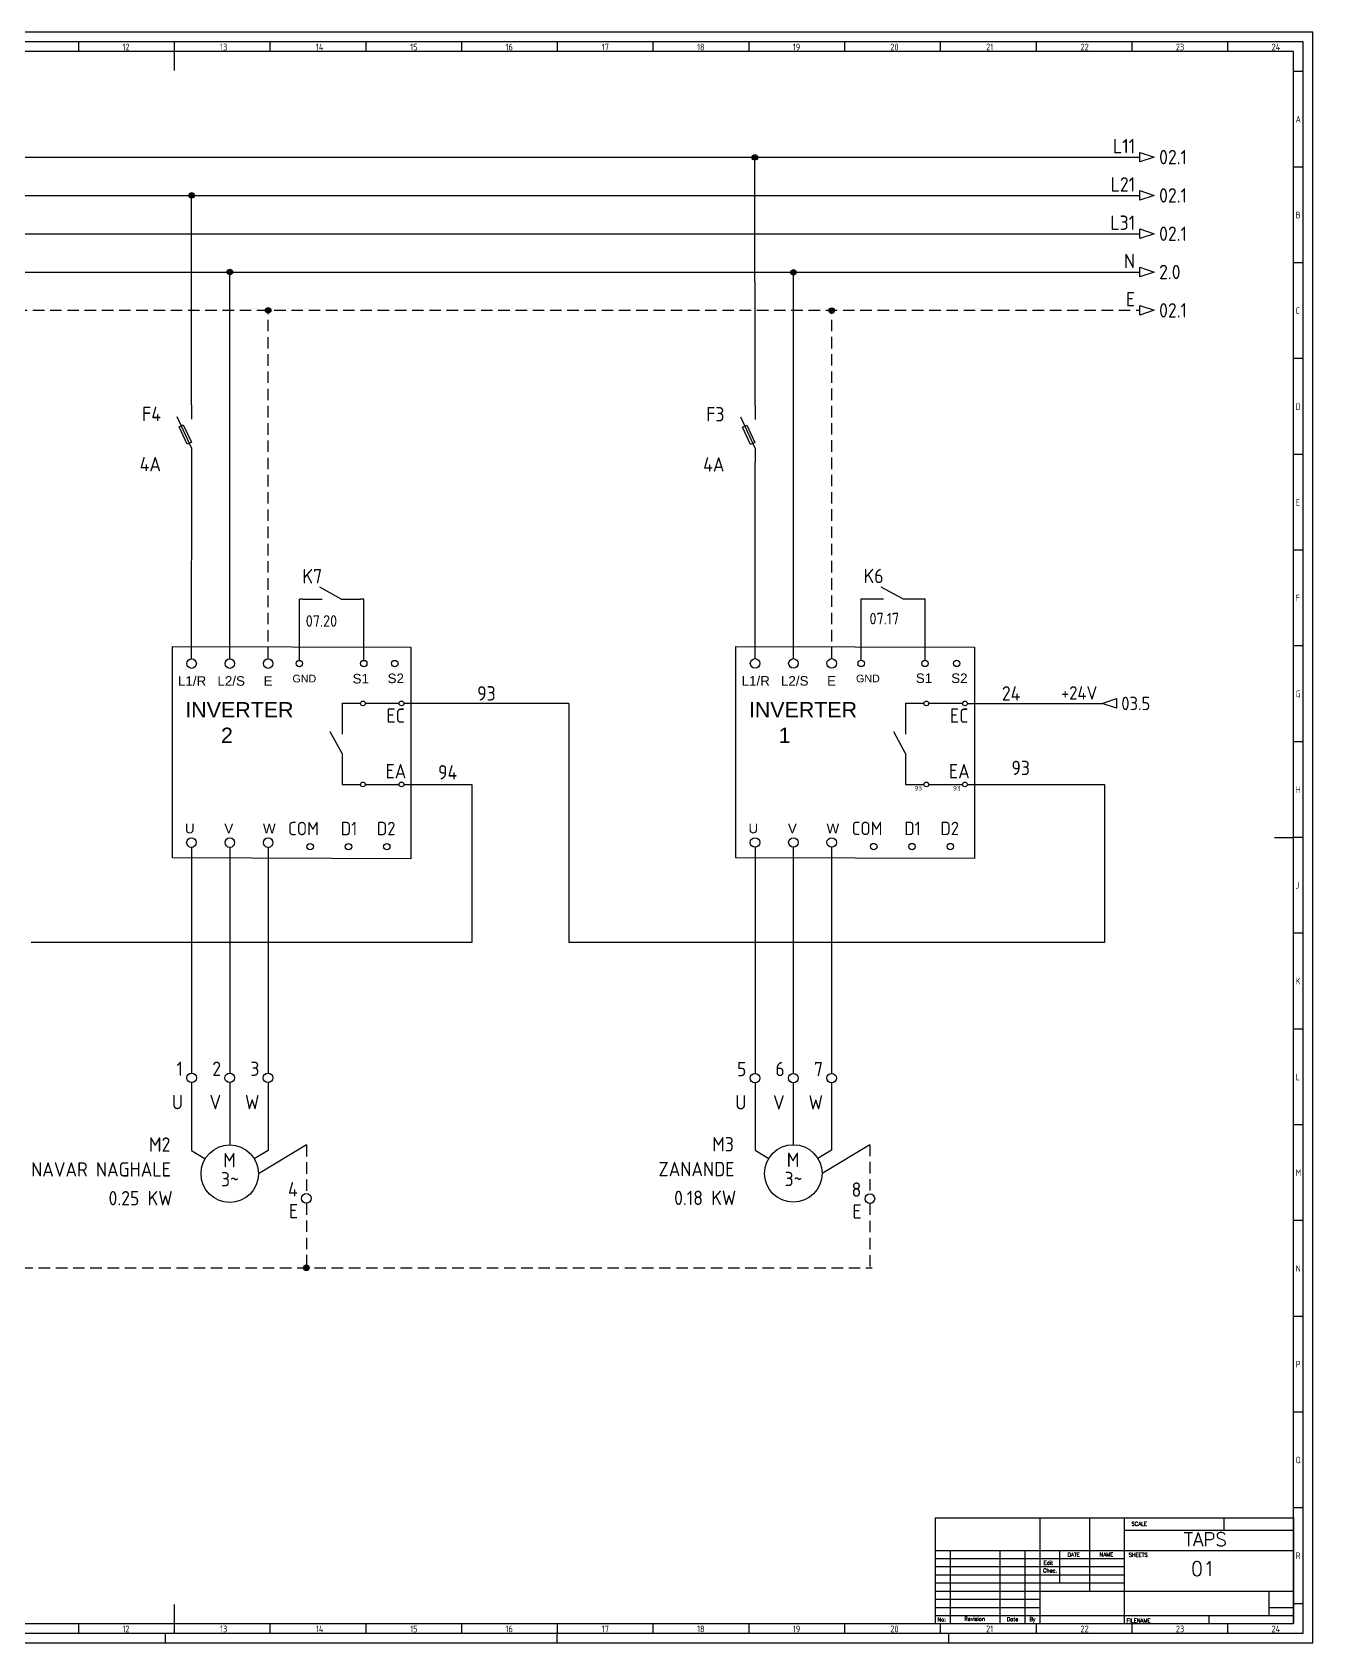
# Model space of a CAD drawing. Header units: millimetres. Extents: x 0 to 1189, y 5 to 846.
# Drawn here: x 520 to 1189, y 5 to 846 of the extents above; entities that cross this region are included whole.
import ezdxf
from ezdxf.enums import TextEntityAlignment as Align

# ---------------------------------------------------------------- set-up
doc = ezdxf.new("R2010")
doc.units = ezdxf.units.MM
doc.header["$LTSCALE"] = 12
doc.linetypes.add('DASHED', pattern=[0.75, 0.5, -0.25])
for name, color, linetype in [('025', 1, 'Continuous'), ('035', 5, 'Continuous'), ('07', 7, 'Continuous'), ('DESC', 1, 'Continuous'), ('MISC', 2, 'Continuous'), ('RED_1.5mm^2', 2, 'Continuous'), ('RED_2.5mm^2', 1, 'Continuous'), ('SYMS', 7, 'Continuous'), ('TAGS', 51, 'Continuous'), ('TERMS', 4, 'Continuous'), ('WIRENO', 70, 'Continuous'), ('WIREREF', 61, 'Continuous'), ('WIREREF_DEST', 61, 'Continuous'), ('XREF', 7, 'Continuous'), ('XREFCHILD', 134, 'Continuous')]:
    doc.layers.add(name, color=color, linetype=linetype)
doc.styles.add('ISO Proportional', font='isocp.shx')
doc.styles.add('WD', font='romans.shx')
doc.styles.add('WD_IEC', font='isocp2.shx', dxfattribs={"width": 0.9, "height": 4})

# ---------------------------------------------------------------- blocks, each defined once
blk = doc.blocks.new('IEC_border_a0')
at = {"layer": '035', "color": 0}
for p, q in [((1189, 841), (0, 841)), ((544.5, 836), (544.5, 831)), ((594.5, 836), (594.5, 831)), ((644.5, 836), (644.5, 831)), ((694.5, 836), (694.5, 831)), ((744.5, 836), (744.5, 831)), ((794.5, 836), (794.5, 831)), ((844.5, 836), (844.5, 831)), ((894.5, 836), (894.5, 831)), ((944.5, 836), (944.5, 831)), ((994.5, 836), (994.5, 831)), ((1044.5, 836), (1044.5, 831)), ((1094.5, 836), (1094.5, 831)), ((1144.5, 836), (1144.5, 831)), ((1189, 0), (1189, 841)), ((1183.97, 820.54), (1178.98, 820.54)), ((1183.97, 770.54), (1178.98, 770.54)), ((1183.97, 720.54), (1178.98, 720.54)), ((1183.97, 670.54), (1178.98, 670.54)), ((1183.97, 620.54), (1178.98, 620.54)), ((1183.98, 570.5), (1179, 570.5)), ((1183.98, 520.5), (1178.98, 520.5)), ((1183.98, 470.5), (1179, 470.5)), ((1183.98, 420.5), (1179, 420.5)), ((1183.98, 420.5), (1179, 420.5)), ((1183.98, 370.5), (1179, 370.5)), ((1183.98, 320.5), (1179, 320.5)), ((1184, 270.46), (1179.02, 270.46)), ((1184, 270.46), (1179.02, 270.46)), ((1184, 220.46), (1179.02, 220.46)), ((1184, 170.46), (1179.02, 170.46)), ((1184, 120.46), (1179.02, 120.46)), ((1184, 70.46), (1179.02, 70.46)), ((1184.02, 20.42), (1179.03, 20.42)), ((544.5, 10), (544.5, 5)), ((594.5, 10), (594.5, 5)), ((644.5, 10), (644.5, 5)), ((694.5, 10), (694.5, 5)), ((744.5, 10), (744.5, 5)), ((744.5, 10), (744.5, 5)), ((794.5, 10), (794.5, 5)), ((844.5, 10), (844.5, 5)), ((894.5, 10), (894.5, 5)), ((944.5, 10), (944.5, 5)), ((994.5, 10), (994.5, 5)), ((1044.5, 10), (1044.5, 5)), ((1094.5, 10), (1094.5, 5)), ((1144.5, 10), (1144.5, 5)), ((0, 0), (1189, 0)), ((590, 0), (590, 5)), ((794.5, 0), (794.5, 5)), ((999, 0), (999, 5))]:
    blk.add_line(p, q, dxfattribs=at)
blk.add_lwpolyline([(10, 10), (1179, 10), (1179, 831), (10, 831)], close=True, dxfattribs=at)
at = {"layer": '07', "color": 0}
for p, q in [((594.5, 831), (594.5, 821)), ((1169, 420.5), (1179, 420.5)), ((594.5, 20), (594.5, 10))]:
    blk.add_line(p, q, dxfattribs=at)
blk.add_lwpolyline([(5, 5), (1184, 5), (1184, 836), (5, 836)], close=True, dxfattribs=at)
at = {"layer": '035', "color": 0, "style": 'ISO Proportional'}
for s, p in [('12', (567.49, 831.5)), ('13', (618.42, 831.5)), ('14', (668.46, 831.5)), ('15', (717.72, 831.5)), ('16', (767.49, 831.5)), ('17', (817.72, 831.5)), ('18', (867.49, 831.5)), ('19', (917.49, 831.5)), ('20', (968.42, 831.5)), ('21', (1018.46, 831.5)), ('22', (1067.72, 831.5)), ('23', (1117.49, 831.5)), ('24', (1167.49, 831.5)), ('A', (1179.98, 793.79)), ('B', (1179.98, 743.79)), ('C', (1179.98, 693.79)), ('D', (1179.98, 643.79)), ('E', (1180, 593.75)), ('F', (1180, 543.75)), ('G', (1180, 493.75)), ('H', (1180, 443.75)), ('J', (1180, 393.75)), ('K', (1180, 343.75)), ('L', (1180.02, 293.72)), ('M', (1180.02, 243.72)), ('N', (1180.02, 193.72)), ('P', (1180.02, 143.72)), ('Q', (1180.02, 93.72)), ('R', (1180.03, 43.68)), ('12', (567.49, 5.5)), ('13', (618.42, 5.5)), ('14', (668.46, 5.5)), ('15', (717.72, 5.5)), ('16', (767.49, 5.5)), ('17', (817.72, 5.5)), ('18', (867.49, 5.5)), ('19', (917.49, 5.5)), ('20', (968.42, 5.5)), ('21', (1018.46, 5.5)), ('22', (1067.72, 5.5)), ('23', (1117.49, 5.5)), ('24', (1167.49, 5.5))]:
    blk.add_text(s, height=3.5, dxfattribs=at).set_placement(p)
blk = doc.blocks.new('IEC_tblock_a0')
at = {"layer": '035'}
for p, q in [((-106.6, 55.25), (-106.6, 17)), ((-36.4, 55.25), (-36.4, 48.88)), ((-88.4, 48.88), (0, 48.88)), ((-187.2, 34), (-88.4, 34)), ((-179.4, 38.25), (-179.4, 0)), ((-153.4, 38.25), (-153.4, 0)), ((-140.4, 38.25), (-140.4, 0)), ((-122.2, 38.25), (-122.2, 21.25)), ((-187.2, 29.75), (-88.4, 29.75)), ((-187.2, 25.5), (-88.4, 25.5)), ((-187.2, 21.25), (-88.4, 21.25)), ((-187.2, 17), (-132.6, 17)), ((-187.2, 12.75), (-132.6, 12.75)), ((-187.2, 8.5), (-132.6, 8.5)), ((-13, 8.5), (0, 8.5)), ((-187.2, 4.25), (0, 4.25)), ((-44.2, 4.25), (-44.2, 0))]:
    blk.add_line(p, q, dxfattribs=at)
at = {"layer": '07'}
for p, q in [((-187.2, 55.25), (0, 55.25)), ((-187.2, 55.25), (-187.2, 0)), ((-132.6, 55.25), (-132.6, 0)), ((-88.4, 55.25), (-88.4, 0)), ((0, 55.25), (0, 0)), ((-187.2, 38.25), (0, 38.25)), ((-132.6, 17), (0, 17)), ((-13, 17), (-13, 4.25)), ((-187.2, 0), (0, 0))]:
    blk.add_line(p, q, dxfattribs=at)
at = {"style": 'WD'}
for tag, p in [('SCALE', (-69.88, 51.07)), ('SH', (-8.74, 10.06)), ('FILENAME', (-68.15, 0.8))]:
    blk.add_attdef(tag, p, '', height=2, dxfattribs=at)
for tag, height, p in [('PROJDESC', 5, (-45.9, 29.2)), ('CKDATE', 2, (-114.85, 26.58)), ('EDDATE', 2, (-114.97, 30.8)), ('CKBY', 2, (-97.88, 26.3)), ('EDBY', 2, (-98.02, 30.86)), ('DWGDESC', 5, (-44.85, 19.72)), ('DWGNO', 3.5, (-48.54, 9.46))]:
    blk.add_attdef(tag, text='', height=height, dxfattribs=at).set_placement(p, align=Align.CENTER)
at = {"style": 'WD', "flags": 1}
blk.add_attdef('WD_TB', (-120.95, 11.91), '', height=2, dxfattribs=at)
at = {"layer": '025', "style": 'WD'}
for s, p in [('SCALE', (-80.57, 51.13)), ('NAME', (-97.74, 35.14)), ('No:', (-183.81, 1.19)), ('Revision', (-166.53, 1.47)), ('Date', (-146.79, 1.28)), ('By', (-136.33, 1.37))]:
    blk.add_text(s, height=2, dxfattribs=at).set_placement(p, align=Align.CENTER)
for s, p in [('DATE', (-118, 35)), ('SHEETS', (-86.15, 34.92)), ('Chec.', (-130.82, 26.72)), ('Edit', (-130.55, 30.72)), ('FILENAME', (-87.18, 0.61))]:
    blk.add_text(s, height=2, dxfattribs=at).set_placement(p)
blk = doc.blocks.new('WDDOT')
for radius in [0.72, 0.449, 0.223]:
    blk.add_circle((0, 0), radius)
blk = doc.blocks.new('VT0_02')
blk.add_circle((0, 0), 1.25)
at = {"style": 'WD_IEC'}
blk.add_attdef('TAG1', text='', height=2.5, dxfattribs=at).set_placement((-0.5, 1.75), align=Align.RIGHT)
at = {"style": 'WD_IEC', "flags": 1}
for tag, p in [('X4TERM01', (-1.25, 0)), ('X2TERM01', (0, 1.25)), ('X1TERM01', (1.25, 0)), ('X8TERM01', (0, -1.25))]:
    blk.add_attdef(tag, p, '', height=0.32, dxfattribs=at)
blk = doc.blocks.new('HT0W02')
blk.add_circle((0, 0), 1.25)
at = {"style": 'WD_IEC'}
for tag, p in [('INST', (-2.25, 6.5)), ('LOC', (-2.25, 3.5)), ('DESC2', (-2.25, -9.25)), ('DESC1', (-2.25, -6.25)), ('DESC3', (-2.25, -12.25))]:
    blk.add_attdef(tag, text='', height=2.5, dxfattribs=at).set_placement(p, align=Align.RIGHT)
at = {"style": 'WD_IEC', "flags": 1}
for tag, p, height in [('ASSYCODE', (2.75, 10.75), 1), ('CATDESC', (2.75, 9.25), 1), ('MFG', (2.75, 7.25), 1.5), ('X4TERM01', (-1.25, 0), 0.25), ('X4TERMDESC01', (-1.25, 0.5), 0.4), ('STRIPSEQ', (0, 0), 0.025), ('X2TERM01', (0, 1.25), 0.25), ('X2TERMDESC01', (0, 1.75), 0.4), ('X1TERM01', (1.25, 0), 0.25), ('X1TERMDESC01', (1.25, 0.5), 0.4), ('CAT', (2.75, 4.75), 1.5), ('LINKTERM', (0, -0.0375), 0.025), ('X8TERM01', (0, -1.25), 0.25), ('X8TERMDESC01', (0, -0.75), 0.4)]:
    blk.add_attdef(tag, p, '', height=height, dxfattribs=at)
at = {"style": 'WD_IEC', "flags": 8}
for tag, p in [('TAGSTRIP', (-2.25, 0.5)), ('WIRENO', (-2.25, -3.25))]:
    blk.add_attdef(tag, text='', height=2.5, dxfattribs=at).set_placement(p, align=Align.RIGHT)
blk = doc.blocks.new('WD_WNV')
at = {"linetype": 'Continuous', "style": 'WD_IEC', "width": 0.8}
blk.add_attdef('WIRENO', text='', height=2.5, dxfattribs=at).set_placement((-1.6, 0), align=Align.MIDDLE_RIGHT)
at = {"style": 'WD_IEC', "flags": 1}
for tag, p in [('W08USER', (-1, 0.375)), ('W04USER', (-1, 0.875)), ('W05USER', (-1, 0.75)), ('W09USER', (-1, 0.25)), ('W03USER', (-1, 1)), ('W06USER', (-1, 0.625)), ('W07USER', (-1, 0.5)), ('W02USER', (-1, 1.125)), ('W01USER', (-1, 1.25)), ('W10USER', (-1, 0.125))]:
    blk.add_attdef(tag, text='', height=0.08, dxfattribs=at).set_placement(p, align=Align.CENTER)
blk = doc.blocks.new('VMO14')
blk.add_line((20, 7.5), (7.5, 0))
blk.add_circle((0, 0), 7.5)
at = {"style": 'WD_IEC'}
for tag, p in [('INST', (-15.5, 12.75)), ('LOC', (-15.5, 9.25)), ('TAG1', (-15.5, 5.75)), ('DESC2', (-15.5, -2)), ('DESC1', (-15.5, 1.5)), ('DESC3', (-15.5, -5.5)), ('RATING1', (-15.5, -9)), ('RATING2', (-15.5, -12.5)), ('RATING3', (-15.5, -16))]:
    blk.add_attdef(tag, text='', height=2.5, dxfattribs=at).set_placement(p, align=Align.RIGHT)
blk.add_attdef('TERM02', (-0.81, 7.4), '', height=2, rotation=90, dxfattribs=at)
for tag, p in [('TERM04', (19, 10)), ('TERM01', (-7.47, 4.61)), ('TERM03', (9.66, 4.61))]:
    blk.add_attdef(tag, text='', height=2, rotation=90, dxfattribs=at).set_placement(p, align=Align.RIGHT)
at = {"style": 'WD_IEC', "flags": 1}
for tag, p, height in [('MFG', (22.75, 9), 1.5), ('X0TERM01', (-6.4, 3.9), 0.32), ('X2TERM02', (0, 7.5), 0.32), ('X0TERM03', (6.4, 3.9), 0.32), ('X2TERM04', (20, 7.5), 0.32), ('CAT', (22.75, 6.5), 1.5), ('X4LINK', (-7.5, 0), 0.32), ('X1LINK', (7.5, 0), 0.32), ('ASSYCODE', (1, -9), 1), ('FAMILY', (1, -10.5), 1), ('CATDESC', (1, -12), 1)]:
    blk.add_attdef(tag, p, '', height=height, dxfattribs=at)
at = {"style": 'WD_IEC'}
for tag, p in [('M', (-0.06, 1.67)), ('3~', (0.05, -3.33))]:
    blk.add_attdef(tag, text='', height=2.5, dxfattribs=at).set_placement(p, align=Align.CENTER)
at = {"lineweight": 15, "style": 'WD_IEC'}
blk.add_attdef('XREF', text='', height=2.5, dxfattribs=at).set_placement((-15.5, -19.5), align=Align.RIGHT)
blk = doc.blocks.new('HA1S1')
blk.add_lwpolyline([(0, 1.25), (3.75, 0), (0, -1.25)], close=True)
at = {"style": 'WD_IEC'}
for tag, height, flags, p in [('WIRENO', 2.5, 8, (-1.25, 1)), ('SIGCODE', 1, 1, (5, 1.8))]:
    blk.add_attdef(tag, text='', height=height, dxfattribs=dict(at, flags=flags)).set_placement(p, align=Align.RIGHT)
at = {"style": 'WD_IEC', "flags": 1}
blk.add_attdef('X4TERM01', (0, 0), '', height=0.32, dxfattribs=at)
at = {"style": 'WD_IEC'}
blk.add_attdef('XREF', text='', height=2.5, dxfattribs=at).set_placement((5, 0), align=Align.MIDDLE_LEFT)
blk.add_attdef('DESC1', text='', height=2.5, dxfattribs=at).set_placement((-1.25, -1), align=Align.TOP_RIGHT)
blk = doc.blocks.new('VT0002')
blk.add_circle((0, 0), 1.25)
at = {"style": 'WD_IEC'}
for tag, p in [('INST', (-2.25, 6.5)), ('LOC', (-2.25, 3.5)), ('DESC1', (-2.25, -6.25)), ('DESC2', (-2.25, -9.25)), ('DESC3', (-2.25, -12.25))]:
    blk.add_attdef(tag, text='', height=2.5, dxfattribs=at).set_placement(p, align=Align.RIGHT)
at = {"style": 'WD_IEC', "flags": 1}
for tag, p, height in [('ASSYCODE', (2.75, 10.75), 1), ('CATDESC', (2.75, 9.25), 1), ('MFG', (2.75, 7.25), 1.5), ('CAT', (2.75, 4.75), 1.5), ('X4PIN01', (-1.25, 1), 0.25), ('X4TERM01', (-1.25, 0), 0.25), ('X4TERMDESC01', (-1.25, 0.5), 0.4), ('STRIPSEQ', (0, 0), 0.025), ('X2PIN01', (0, 2.25), 0.25), ('X2TERM01', (0, 1.25), 0.25), ('X8PIN01', (0, -0.25), 0.25), ('X2TERMDESC01', (0, 1.75), 0.4), ('X1PIN01', (1.25, 1), 0.25), ('X1TERM01', (1.25, 0), 0.25), ('X1TERMDESC01', (1.25, 0.5), 0.4), ('LINKTERM', (0, -0.04), 0.025), ('X8TERM01', (0, -1.25), 0.25), ('X8TERMDESC01', (0, -0.75), 0.4)]:
    blk.add_attdef(tag, p, '', height=height, dxfattribs=at)
at = {"style": 'WD_IEC', "flags": 8}
for tag, height, p in [('TAGSTRIP', 2.5, (-2.25, 0.5)), ('TERM01', 2, (-2.25, -3.25))]:
    blk.add_attdef(tag, text='', height=height, dxfattribs=at).set_placement(p, align=Align.RIGHT)
blk = doc.blocks.new('VCR21')
for p, q in [((0, 7.5), (0, 2.5)), ((0, -2.5), (-3.12, 3.12)), ((0, -2.5), (0, -7.5))]:
    blk.add_line(p, q)
at = {"style": 'WD_IEC'}
for tag, p in [('INST', (-5.25, 6.75)), ('LOC', (-5.25, 3.75)), ('TAG2', (-5.25, 0.75)), ('XREF', (-5.25, -3.75)), ('DESC2', (-5.25, -9.75)), ('DESC1', (-5.25, -6.75)), ('DESC3', (-5.25, -12.75))]:
    blk.add_attdef(tag, text='', height=2.5, dxfattribs=at).set_placement(p, align=Align.RIGHT)
blk.add_attdef('TERM01', text='', height=2, rotation=90, dxfattribs=at).set_placement((-1, 7.5), align=Align.RIGHT)
at = {"style": 'WD_IEC', "flags": 1}
for tag, p, height in [('X2TERM01', (0, 7.5), 0.32), ('X4LINK', (-2.75, 0), 0.32), ('X1LINK', (-0.5, 0), 0.32), ('CONTACT', (4, -3.5), 1), ('FAMILY', (4, -5), 1), ('COMMON', (5.25, -4.75), 1), ('X8TERM02', (0, -7.5), 0.32)]:
    blk.add_attdef(tag, p, '', height=height, dxfattribs=at)
at = {"style": 'WD_IEC'}
blk.add_attdef('TERM02', (-1, -7.5), '', height=2, rotation=90, dxfattribs=at)
blk = doc.blocks.new('HCR21')
for p, q in [((-7.5, 0), (-2.5, 0)), ((2.5, 0), (-3.12, 3.12)), ((2.5, 0), (7.5, 0))]:
    blk.add_line(p, q)
at = {"style": 'WD_IEC'}
for tag, p in [('INST', (-2.5, 10.12)), ('LOC', (-2.5, 7.12)), ('TAG2', (-2.5, 4.12)), ('DESC1', (-2.5, -9.25)), ('DESC2', (-2.5, -12.25)), ('DESC3', (-2.5, -15.25))]:
    blk.add_attdef(tag, text='', height=2.5, dxfattribs=at).set_placement(p, align=Align.RIGHT)
for tag, p, height, flags in [('X4TERM01', (-7.5, 0), 0.32, 1), ('TERM01', (-7.5, 1), 2, 8), ('X2LINK', (0, 2.27), 0.32, 1), ('X8LINK', (0, 0.77), 0.32, 1), ('X1TERM02', (7.5, 0), 0.32, 1), ('CONTACT', (6.5, -2.25), 1, 1), ('FAMILY', (6.5, -3.75), 1, 1), ('COMMON', (7.75, -3.5), 1, 1)]:
    blk.add_attdef(tag, p, '', height=height, dxfattribs=dict(at, flags=flags))
at = {"style": 'WD_IEC', "flags": 8}
for tag, height, p in [('TERM02', 2, (7.5, 1)), ('XREF', 2.5, (-2.5, -6.25))]:
    blk.add_attdef(tag, text='', height=height, dxfattribs=at).set_placement(p, align=Align.RIGHT)
blk = doc.blocks.new('VFU1FS')
for p, q in [((0, -3.75), (-3.75, 4.38)), ((0, 7.5), (0, 3.75)), ((0, -3.75), (0, -7.5))]:
    blk.add_line(p, q)
blk.add_lwpolyline([(-1.19, -2.76), (-3.3, 1.77), (-2.17, 2.3), (-0.06, -2.24)], close=True)
at = {"style": 'WD_IEC'}
for tag, p in [('INST', (-8, 10.25)), ('LOC', (-8, 6.75)), ('TAG1', (-8, 3.25)), ('RATING1', (-8, -1.35)), ('DESC1', (-8, -9.85)), ('DESC2', (-8, -13.35)), ('DESC3', (-8, -16.85))]:
    blk.add_attdef(tag, text='', height=2.5, dxfattribs=at).set_placement(p, align=Align.RIGHT)
blk.add_attdef('TERM01', text='', height=2, rotation=90, dxfattribs=at).set_placement((-1, 7.5), align=Align.RIGHT)
at = {"style": 'WD_IEC', "flags": 1}
for tag, p, height in [('X2TERM01', (0, 7.5), 0.32), ('MFG', (2.75, 6.5), 1.5), ('CAT', (2.75, 4), 1.5), ('X4LINK', (-2.48, 0), 0.32), ('X1LINK', (-1.1, 0), 0.32), ('ASSYCODE', (1, -4), 1), ('X8TERM02', (0, -7.5), 0.32), ('FAMILY', (1, -5.5), 1), ('CATDESC', (1, -7), 1)]:
    blk.add_attdef(tag, p, '', height=height, dxfattribs=at)
at = {"style": 'WD_IEC'}
blk.add_attdef('TERM02', (-1, -7.5), '', height=2, rotation=90, dxfattribs=at)
at = {"lineweight": 15, "style": 'WD_IEC'}
blk.add_attdef('XREF', text='', height=2.5, dxfattribs=at).set_placement((-8, -6), align=Align.RIGHT)
blk = doc.blocks.new('HA1D1')
blk.add_lwpolyline([(0, 0), (3.75, 1.25), (3.75, -1.25)], close=True)
at = {"style": 'WD_IEC'}
for tag, height, flags, p in [('WIRENO', 2.5, 8, (-1.25, 1)), ('SIGCODE', 1, 1, (5, 1.8))]:
    blk.add_attdef(tag, text='', height=height, dxfattribs=dict(at, flags=flags)).set_placement(p, align=Align.RIGHT)
at = {"style": 'WD_IEC', "flags": 1}
blk.add_attdef('X4TERM01', (0, 0), '', height=0.32, dxfattribs=at)
at = {"style": 'WD_IEC'}
blk.add_attdef('XREF', text='', height=2.5, dxfattribs=at).set_placement((5, 0), align=Align.MIDDLE_LEFT)
blk.add_attdef('DESC1', text='', height=2.5, dxfattribs=at).set_placement((-1.25, -1), align=Align.TOP_RIGHT)
blk = doc.blocks.new('WD_WNH')
at = {"linetype": 'Continuous', "style": 'WD_IEC', "width": 0.8}
blk.add_attdef('WIRENO', text='', height=2.5, dxfattribs=at).set_placement((0, 0.75), align=Align.CENTER)
at = {"style": 'WD_IEC', "flags": 1}
for tag, p in [('W08USER', (0, 0.375)), ('W04USER', (0, 0.875)), ('W05USER', (0, 0.75)), ('W09USER', (0, 0.25)), ('W03USER', (0, 1)), ('W06USER', (0, 0.625)), ('W07USER', (0, 0.5)), ('W02USER', (0, 1.125)), ('W01USER', (0, 1.25)), ('W10USER', (0, 0.125))]:
    blk.add_attdef(tag, text='', height=0.08, dxfattribs=at).set_placement(p, align=Align.CENTER)

msp = doc.modelspace()

# ---------------------------------------------------------------- linework, layer by layer
at = {"color": 0}
for points in [[(593.56, 525.16), (718.14, 524.76), (718.14, 414.38), (593.56, 414.78)], [(887.82, 525.22), (1012.4, 524.82), (1012.4, 414.44), (887.82, 414.84)]]:
    msp.add_lwpolyline(points, close=True, dxfattribs=at)
at = {"layer": 'RED_1.5mm^2', "color": 0, "linetype": 'DASHED'}
for p, q in [((88.73, 700.71), (1098.75, 700.71)), ((957.76, 265.04), (957.76, 239.34)), ((957.76, 234.34), (957.76, 200.6))]:
    msp.add_line(p, q, dxfattribs=at)
at = {"layer": 'RED_1.5mm^2', "linetype": 'DASHED'}
for p, q in [((643.56, 518.77), (643.56, 700.71)), ((937.82, 518.83), (937.82, 700.57)), ((663.5, 264.87), (663.5, 239.48)), ((663.5, 234.48), (663.5, 200.74)), ((100.71, 200.74), (958.85, 200.74))]:
    msp.add_line(p, q, dxfattribs=at)
at = {"layer": 'RED_2.5mm^2', "color": 0}
for p, q in [((203.51, 780.71), (1098.75, 780.71)), ((897.82, 651.21), (897.69, 780.57)), ((203.51, 760.71), (1098.75, 760.71)), ((203.51, 740.71), (1098.75, 740.71)), ((88.73, 720.71), (1098.75, 720.71)), ((623.56, 518.77), (623.56, 720.71)), ((603.56, 518.77), (603.66, 621.35)), ((897.82, 518.83), (897.82, 621.21)), ((659.84, 517.95), (659.84, 549.86)), ((661.74, 549.86), (659.84, 549.86)), ((693.49, 549.86), (691.74, 549.86)), ((693.49, 517.95), (693.49, 549.86)), ((953.24, 518.01), (953.24, 550)), ((953.24, 550), (954.88, 550)), ((984.88, 550), (986.53, 550)), ((986.53, 518.01), (986.53, 550)), ((682.22, 495.58), (691.78, 495.58)), ((682.22, 495.58), (682.22, 489.36)), ((691.78, 495.44), (691.78, 495.44)), ((694.28, 495.58), (711.94, 495.58)), ((800.61, 495.44), (714.44, 495.44)), ((800.61, 495.44), (800.61, 370.66)), ((976.41, 495.58), (985.97, 495.58)), ((976.41, 495.58), (976.41, 489.36)), ((985.97, 495.44), (985.97, 495.44)), ((988.47, 495.58), (1006.13, 495.58)), ((1008.63, 495.44), (1079.01, 495.44)), ((682.22, 459.36), (682.22, 453.14)), ((976.41, 459.36), (976.41, 453.14)), ((682.22, 453.14), (691.78, 453.14)), ((694.28, 453.14), (711.94, 453.14)), ((714.44, 453.14), (749.99, 453.14)), ((749.99, 453.14), (749.99, 370.66)), ((976.41, 453.14), (985.97, 453.14)), ((988.47, 453.14), (1006.13, 453.14)), ((1008.63, 453.14), (1080.2, 453.14)), ((1080.2, 453.14), (1080.2, 370.66)), ((897.76, 420.34), (897.76, 302.29)), ((917.76, 420.34), (917.76, 302.29)), ((937.76, 420.34), (937.76, 302.29)), ((749.99, 370.66), (519.87, 370.66)), ((1080.2, 370.66), (800.61, 370.66)), ((603.5, 297.44), (603.5, 262.06)), ((623.5, 297.44), (623.5, 264.87)), ((643.5, 297.44), (643.5, 262.06)), ((897.76, 297.29), (897.76, 262.23)), ((917.76, 297.29), (917.76, 265.04)), ((937.76, 297.29), (937.76, 262.23)), ((603.5, 262.06), (610.69, 257.68)), ((643.5, 262.06), (636.31, 257.68)), ((897.76, 262.23), (904.95, 257.85)), ((937.76, 262.23), (930.57, 257.85))]:
    msp.add_line(p, q, dxfattribs=at)
at = {"layer": 'RED_2.5mm^2'}
for p, q in [((603.61, 651.35), (603.61, 760.71)), ((917.82, 518.83), (917.82, 720.57)), ((603.5, 420.28), (603.5, 302.44)), ((623.56, 420.28), (623.56, 302.44)), ((643.56, 420.28), (643.56, 302.44))]:
    msp.add_line(p, q, dxfattribs=at)

# ---------------------------------------------------------------- block references
at = {"color": 0}
msp.add_blockref('IEC_border_a0', (0, 4.94), dxfattribs=at)
ref = msp.add_blockref('IEC_tblock_a0', (1179, 14.94), dxfattribs=at)
ref.add_attrib('SH', '01', (1125.32, 39.92), dxfattribs={"height": 7.5, "style": 'WD'})
ref.add_attrib('PROJDESC', 'TAPS', dxfattribs={"height": 7, "style": 'WD'}).set_placement((1132.88, 55.45), align=Align.CENTER)
at = {"layer": 'SYMS', "color": 0}
ref = msp.add_blockref('HA1S1', (1098.75, 780.71), dxfattribs=dict(at, xscale=2, yscale=2, zscale=2))
ref.add_attrib('XREF', '02.1', dxfattribs={"layer": 'XREF', "height": 7.5, "style": 'WD_IEC'}).set_placement((1108.75, 780.71), align=Align.MIDDLE_LEFT)
ref.add_attrib('WIRENO', 'L11', dxfattribs={"layer": 'WIREREF', "height": 7.5, "style": 'WD_IEC', "flags": 8}).set_placement((1096.25, 782.71), align=Align.RIGHT)
for name, p, xscale, yscale, zscale in [('WDDOT', (897.69, 780.57), 2, 2, 2), ('WDDOT', (623.56, 720.71), 2, 2, 2), ('VT0_02', (603.56, 516.27), 2, 2, 2), ('VT0_02', (623.56, 516.27), 2, 2, 2), ('VT0_02', (643.56, 516.27), 2, 2, 2), ('VT0_02', (659.84, 516.27), 1.343140914178041, 1.343140914178041, 1.343140914178041), ('VT0_02', (693.49, 516.27), 1.343140914178041, 1.343140914178041, 1.343140914178041), ('VT0_02', (709.64, 516.27), 1.343140914178041, 1.343140914178041, 1.343140914178041), ('VT0_02', (897.82, 516.33), 2, 2, 2), ('VT0_02', (917.82, 516.33), 2, 2, 2), ('VT0_02', (937.82, 516.33), 2, 2, 2), ('VT0_02', (953.24, 516.33), 1.343140914178041, 1.343140914178041, 1.343140914178041), ('VT0_02', (986.53, 516.33), 1.343140914178041, 1.343140914178041, 1.343140914178041), ('VT0_02', (1003.04, 516.33), 1.343140914178041, 1.343140914178041, 1.343140914178041), ('VCR21', (682.22, 474.36), 2, 2, 2), ('VCR21', (976.41, 474.36), 2, 2, 2), ('VT0_02', (603.5, 422.78), 2, 2, 2), ('VT0_02', (623.56, 422.78), 2, 2, 2), ('VT0_02', (643.56, 422.78), 2, 2, 2), ('VT0_02', (665.49, 420.64), 1.343140914178041, 1.343140914178041, 1.343140914178041), ('VT0_02', (685.49, 420.64), 1.343140914178041, 1.343140914178041, 1.343140914178041), ('VT0_02', (705.49, 420.64), 1.343140914178041, 1.343140914178041, 1.343140914178041), ('VT0_02', (897.76, 422.84), 2, 2, 2), ('VT0_02', (917.82, 422.84), 2, 2, 2), ('VT0_02', (937.82, 422.84), 2, 2, 2), ('VT0_02', (959.75, 420.7), 1.343140914178041, 1.343140914178041, 1.343140914178041), ('VT0_02', (979.75, 420.7), 1.343140914178041, 1.343140914178041, 1.343140914178041), ('VT0_02', (999.75, 420.7), 1.343140914178041, 1.343140914178041, 1.343140914178041)]:
    msp.add_blockref(name, p, dxfattribs=dict(at, xscale=xscale, yscale=yscale, zscale=zscale))
ref = msp.add_blockref('HA1S1', (1098.75, 760.71), dxfattribs=dict(at, xscale=2, yscale=2, zscale=2))
ref.add_attrib('XREF', '02.1', dxfattribs={"layer": 'XREF', "height": 7.5, "style": 'WD_IEC'}).set_placement((1108.75, 760.71), align=Align.MIDDLE_LEFT)
ref.add_attrib('WIRENO', 'L21', dxfattribs={"layer": 'WIREREF', "height": 7.5, "style": 'WD_IEC', "flags": 8}).set_placement((1096.25, 762.71), align=Align.RIGHT)
at = {"layer": 'SYMS', "xscale": 2, "yscale": 2, "zscale": 2}
for p in [(603.61, 760.71), (917.82, 720.57), (643.56, 700.71), (937.82, 700.57), (663.5, 200.74)]:
    msp.add_blockref('WDDOT', p, dxfattribs=at)
at = {"layer": 'SYMS', "color": 0}
ref = msp.add_blockref('HA1S1', (1098.75, 740.71), dxfattribs=dict(at, xscale=2, yscale=2, zscale=2))
ref.add_attrib('XREF', '02.1', dxfattribs={"layer": 'XREF', "height": 7.5, "style": 'WD_IEC'}).set_placement((1108.75, 740.71), align=Align.MIDDLE_LEFT)
ref.add_attrib('WIRENO', 'L31', dxfattribs={"layer": 'WIREREF', "height": 7.5, "style": 'WD_IEC', "flags": 8}).set_placement((1096.25, 742.71), align=Align.RIGHT)
ref = msp.add_blockref('HA1S1', (1098.75, 720.71), dxfattribs=dict(at, xscale=2, yscale=2, zscale=2))
ref.add_attrib('XREF', '2.0', dxfattribs={"layer": 'XREF', "height": 7.5, "style": 'WD_IEC'}).set_placement((1108.75, 720.71), align=Align.MIDDLE_LEFT)
ref.add_attrib('WIRENO', 'N', dxfattribs={"layer": 'WIREREF', "height": 7.5, "style": 'WD_IEC', "flags": 8}).set_placement((1096.25, 722.71), align=Align.RIGHT)
ref = msp.add_blockref('HA1S1', (1098.75, 700.71), dxfattribs=dict(at, xscale=2, yscale=2, zscale=2))
ref.add_attrib('XREF', '02.1', dxfattribs={"layer": 'XREF', "height": 7.5, "style": 'WD_IEC'}).set_placement((1108.75, 700.71), align=Align.MIDDLE_LEFT)
ref.add_attrib('WIRENO', 'E', dxfattribs={"layer": 'WIREREF', "height": 7.5, "style": 'WD_IEC', "flags": 8}).set_placement((1096.25, 702.71), align=Align.RIGHT)
ref = msp.add_blockref('VFU1FS', (603.61, 636.35), dxfattribs=dict(at, xscale=2, yscale=2, zscale=2))
ref.add_attrib('DESC1', '4A', dxfattribs={"layer": 'DESC', "height": 7.5, "style": 'WD_IEC'}).set_placement((587.61, 616.65), align=Align.RIGHT)
ref.add_attrib('TAG1', 'F4', dxfattribs={"layer": 'TAGS', "height": 7.5, "style": 'WD_IEC'}).set_placement((587.61, 642.85), align=Align.RIGHT)
ref = msp.add_blockref('VFU1FS', (897.82, 636.21), dxfattribs=dict(at, xscale=2, yscale=2, zscale=2))
ref.add_attrib('DESC1', '4A', dxfattribs={"layer": 'DESC', "height": 7.5, "style": 'WD_IEC'}).set_placement((881.82, 616.51), align=Align.RIGHT)
ref.add_attrib('TAG1', 'F3', dxfattribs={"layer": 'TAGS', "height": 7.5, "style": 'WD_IEC'}).set_placement((881.82, 642.71), align=Align.RIGHT)
ref = msp.add_blockref('HCR21', (676.74, 549.86), dxfattribs=dict(at, xscale=2, yscale=2, zscale=2))
ref.add_attrib('XREF', '07.20', dxfattribs={"layer": 'XREFCHILD', "height": 6, "style": 'WD_IEC', "flags": 8}).set_placement((679.59, 535.5), align=Align.RIGHT)
ref.add_attrib('TAG2', 'K7', dxfattribs={"layer": 'TAGS', "height": 7.5, "style": 'WD_IEC'}).set_placement((671.74, 558.11), align=Align.RIGHT)
ref = msp.add_blockref('HCR21', (969.88, 550), dxfattribs=dict(at, xscale=2, yscale=2, zscale=2))
ref.add_attrib('XREF', '07.17', dxfattribs={"layer": 'XREFCHILD', "height": 6, "style": 'WD_IEC', "flags": 8}).set_placement((973.04, 536.76), align=Align.RIGHT)
ref.add_attrib('TAG2', 'K6', dxfattribs={"layer": 'TAGS', "height": 7.5, "style": 'WD_IEC'}).set_placement((964.88, 558.25), align=Align.RIGHT)
for p in [(693.03, 495.44), (987.22, 495.44), (693.03, 453.14)]:
    msp.add_blockref('HT0W02', p, dxfattribs=at)
ref = msp.add_blockref('HT0W02', (713.19, 495.44), dxfattribs=at)
ref.add_attrib('TAGSTRIP', 'EC', dxfattribs={"layer": 'TAGS', "height": 7.5, "style": 'WD_IEC', "flags": 8}).set_placement((714.99, 485.3), align=Align.RIGHT)
ref = msp.add_blockref('HT0W02', (1007.38, 495.44), dxfattribs=at)
ref.add_attrib('TAGSTRIP', 'EC', dxfattribs={"layer": 'TAGS', "height": 7.5, "style": 'WD_IEC', "flags": 8}).set_placement((1009.19, 485.3), align=Align.RIGHT)
ref = msp.add_blockref('HA1D1', (1079.01, 495.44), dxfattribs=dict(at, xscale=2, yscale=2, zscale=2))
ref.add_attrib('XREF', '03.5', dxfattribs={"layer": 'XREF', "height": 7, "style": 'WD_IEC'}).set_placement((1089.01, 495.44), align=Align.MIDDLE_LEFT)
ref.add_attrib('WIRENO', '+24V', dxfattribs={"layer": 'WIREREF_DEST', "height": 7, "style": 'WD_IEC', "flags": 8}).set_placement((1076.51, 497.44), align=Align.RIGHT)
ref = msp.add_blockref('HT0W02', (713.19, 453.14), dxfattribs=at)
ref.add_attrib('TAGSTRIP', 'EA', dxfattribs={"layer": 'TAGS', "height": 7.5, "style": 'WD_IEC', "flags": 8}).set_placement((715.7, 456.31), align=Align.RIGHT)
ref = msp.add_blockref('HT0W02', (1007.38, 453.14), dxfattribs=at)
ref.add_attrib('TAGSTRIP', 'EA', dxfattribs={"layer": 'TAGS', "height": 7.5, "style": 'WD_IEC', "flags": 8}).set_placement((1009.89, 456.31), align=Align.RIGHT)
ref.add_attrib('WIRENO', '93', dxfattribs={"layer": 'WIREREF', "height": 2.5, "style": 'WD_IEC', "flags": 8}).set_placement((1005.13, 449.89), align=Align.RIGHT)
ref = msp.add_blockref('HT0W02', (987.22, 453.14), dxfattribs=at)
ref.add_attrib('WIRENO', '93', dxfattribs={"layer": 'WIREREF', "height": 2.5, "style": 'WD_IEC', "flags": 8}).set_placement((984.97, 449.89), align=Align.RIGHT)
ref = msp.add_blockref('VT0002', (603.6, 299.94), dxfattribs=dict(at, xscale=2, yscale=2, zscale=2))
ref.add_attrib('TERM01', 'U', dxfattribs={"layer": 'TERMS', "height": 7.5, "style": 'WD_IEC', "flags": 8}).set_placement((599.1, 283.53), align=Align.RIGHT)
ref.add_attrib('TAGSTRIP', '1', dxfattribs={"layer": 'TAGS', "height": 7.5, "style": 'WD_IEC', "flags": 8}).set_placement((599.1, 300.94), align=Align.RIGHT)
ref = msp.add_blockref('VT0002', (623.5, 299.94), dxfattribs=dict(at, xscale=2, yscale=2, zscale=2))
ref.add_attrib('TERM01', 'V', dxfattribs={"layer": 'TERMS', "height": 7.5, "style": 'WD_IEC', "flags": 8}).set_placement((619, 283.53), align=Align.RIGHT)
ref.add_attrib('TAGSTRIP', '2', dxfattribs={"layer": 'TAGS', "height": 7.5, "style": 'WD_IEC', "flags": 8}).set_placement((619, 300.94), align=Align.RIGHT)
ref = msp.add_blockref('VT0002', (643.5, 299.94), dxfattribs=dict(at, xscale=2, yscale=2, zscale=2))
ref.add_attrib('TERM01', 'W', dxfattribs={"layer": 'TERMS', "height": 7.5, "style": 'WD_IEC', "flags": 8}).set_placement((639, 283.53), align=Align.RIGHT)
ref.add_attrib('TAGSTRIP', '3', dxfattribs={"layer": 'TAGS', "height": 7.5, "style": 'WD_IEC', "flags": 8}).set_placement((639, 300.94), align=Align.RIGHT)
ref = msp.add_blockref('VT0002', (897.76, 299.79), dxfattribs=dict(at, xscale=2, yscale=2, zscale=2))
ref.add_attrib('TERM01', 'U', dxfattribs={"layer": 'TERMS', "height": 7.5, "style": 'WD_IEC', "flags": 8}).set_placement((893.26, 283.39), align=Align.RIGHT)
ref.add_attrib('TAGSTRIP', '5', dxfattribs={"layer": 'TAGS', "height": 7.5, "style": 'WD_IEC', "flags": 8}).set_placement((893.26, 300.79), align=Align.RIGHT)
ref = msp.add_blockref('VT0002', (917.76, 299.79), dxfattribs=dict(at, xscale=2, yscale=2, zscale=2))
ref.add_attrib('TERM01', 'V', dxfattribs={"layer": 'TERMS', "height": 7.5, "style": 'WD_IEC', "flags": 8}).set_placement((913.26, 283.39), align=Align.RIGHT)
ref.add_attrib('TAGSTRIP', '6', dxfattribs={"layer": 'TAGS', "height": 7.5, "style": 'WD_IEC', "flags": 8}).set_placement((913.26, 300.79), align=Align.RIGHT)
ref = msp.add_blockref('VT0002', (937.76, 299.79), dxfattribs=dict(at, xscale=2, yscale=2, zscale=2))
ref.add_attrib('TERM01', 'W', dxfattribs={"layer": 'TERMS', "height": 7.5, "style": 'WD_IEC', "flags": 8}).set_placement((933.26, 283.39), align=Align.RIGHT)
ref.add_attrib('TAGSTRIP', '7', dxfattribs={"layer": 'TAGS', "height": 7.5, "style": 'WD_IEC', "flags": 8}).set_placement((933.26, 300.79), align=Align.RIGHT)
ref = msp.add_blockref('VMO14', (623.5, 249.87), dxfattribs=dict(at, xscale=2, yscale=2, zscale=2))
ref.add_attrib('M', 'M', dxfattribs={"layer": 'MISC', "height": 7.5, "style": 'WD_IEC'}).set_placement((623.38, 253.21), align=Align.CENTER)
ref.add_attrib('3~', '3~', dxfattribs={"layer": 'MISC', "height": 7.5, "style": 'WD_IEC'}).set_placement((623.59, 243.21), align=Align.CENTER)
ref.add_attrib('DESC2', '0.25 KW', dxfattribs={"layer": 'DESC', "height": 7.5, "style": 'WD_IEC'}).set_placement((593.69, 233.35), align=Align.RIGHT)
ref.add_attrib('DESC1', 'NAVAR NAGHALE', dxfattribs={"layer": 'DESC', "height": 7.5, "style": 'WD_IEC'}).set_placement((592.8, 248.38), align=Align.RIGHT)
ref.add_attrib('TAG1', 'M2', dxfattribs={"layer": 'TAGS', "height": 7.5, "style": 'WD_IEC'}).set_placement((592.5, 261.37), align=Align.RIGHT)
ref = msp.add_blockref('VMO14', (917.76, 250.04), dxfattribs=dict(at, xscale=2, yscale=2, zscale=2))
ref.add_attrib('M', 'M', dxfattribs={"layer": 'MISC', "height": 7.5, "style": 'WD_IEC'}).set_placement((917.64, 253.38), align=Align.CENTER)
ref.add_attrib('3~', '3~', dxfattribs={"layer": 'MISC', "height": 7.5, "style": 'WD_IEC'}).set_placement((917.85, 243.38), align=Align.CENTER)
ref.add_attrib('DESC2', '0.18 KW', dxfattribs={"layer": 'DESC', "height": 7.5, "style": 'WD_IEC'}).set_placement((887.95, 233.52), align=Align.RIGHT)
ref.add_attrib('DESC1', 'ZANANDE', dxfattribs={"layer": 'DESC', "height": 7.5, "style": 'WD_IEC'}).set_placement((887.06, 248.55), align=Align.RIGHT)
ref.add_attrib('TAG1', 'M3', dxfattribs={"layer": 'TAGS', "height": 7.5, "style": 'WD_IEC'}).set_placement((886.76, 261.54), align=Align.RIGHT)
ref = msp.add_blockref('VT0002', (663.5, 236.98), dxfattribs=dict(at, xscale=2, yscale=2, zscale=2))
ref.add_attrib('TERM01', 'E', dxfattribs={"layer": 'TERMS', "height": 7.5, "style": 'WD_IEC', "flags": 8}).set_placement((659.21, 226.58), align=Align.RIGHT)
ref.add_attrib('TAGSTRIP', '4', dxfattribs={"layer": 'TAGS', "height": 7.5, "style": 'WD_IEC', "flags": 8}).set_placement((659, 237.98), align=Align.RIGHT)
ref = msp.add_blockref('VT0002', (957.76, 236.84), dxfattribs=dict(at, xscale=2, yscale=2, zscale=2))
ref.add_attrib('TERM01', 'E', dxfattribs={"layer": 'TERMS', "height": 7.5, "style": 'WD_IEC', "flags": 8}).set_placement((953.47, 226.43), align=Align.RIGHT)
ref.add_attrib('TAGSTRIP', '8', dxfattribs={"layer": 'TAGS', "height": 7.5, "style": 'WD_IEC', "flags": 8}).set_placement((953.26, 237.84), align=Align.RIGHT)
at = {"layer": 'WIRENO'}
ref = msp.add_blockref('WD_WNH', (757.53, 495.44), dxfattribs=dict(at, xscale=2, yscale=2, zscale=2))
ref.add_attrib('WIRENO', '93', dxfattribs={"linetype": 'Continuous', "height": 7.5, "style": 'WD_IEC'}).set_placement((757.53, 496.94), align=Align.CENTER)
at = {"layer": 'WIRENO', "color": 0}
ref = msp.add_blockref('WD_WNH', (1031.48, 495.44), dxfattribs=dict(at, xscale=2, yscale=2, zscale=2))
ref.add_attrib('WIRENO', '24', dxfattribs={"linetype": 'Continuous', "height": 7.5, "style": 'WD_IEC'}).set_placement((1031.48, 496.94), align=Align.CENTER)
at = {"layer": 'WIRENO'}
ref = msp.add_blockref('WD_WNH', (737.27, 454.25), dxfattribs=dict(at, xscale=2, yscale=2, zscale=2))
ref.add_attrib('WIRENO', '94', dxfattribs={"linetype": 'Continuous', "height": 7.5, "style": 'WD_IEC'}).set_placement((737.27, 455.75), align=Align.CENTER)
ref = msp.add_blockref('WD_WNH', (1036.49, 456.52), dxfattribs=dict(at, xscale=2, yscale=2, zscale=2))
ref.add_attrib('WIRENO', '93', dxfattribs={"linetype": 'Continuous', "height": 7.5, "style": 'WD_IEC'}).set_placement((1036.49, 458.02), align=Align.CENTER)
at = {"layer": 'WIRENO', "color": 0}
ref = msp.add_blockref('WD_WNV', (674.83, 430.12), dxfattribs=dict(at, xscale=3, yscale=3, zscale=3))
ref.add_attrib('WIRENO', 'COM', dxfattribs={"linetype": 'Continuous', "height": 7, "style": 'WD_IEC'}).set_placement((670.03, 430.12), align=Align.MIDDLE_RIGHT)
ref = msp.add_blockref('WD_WNV', (694.83, 430.12), dxfattribs=dict(at, xscale=3, yscale=3, zscale=3))
ref.add_attrib('WIRENO', 'D1', dxfattribs={"linetype": 'Continuous', "height": 7, "style": 'WD_IEC'}).set_placement((690.03, 430.12), align=Align.MIDDLE_RIGHT)
ref = msp.add_blockref('WD_WNV', (714.83, 430.12), dxfattribs=dict(at, xscale=3, yscale=3, zscale=3))
ref.add_attrib('WIRENO', 'D2', dxfattribs={"linetype": 'Continuous', "height": 7, "style": 'WD_IEC'}).set_placement((710.03, 430.12), align=Align.MIDDLE_RIGHT)
ref = msp.add_blockref('WD_WNV', (969.09, 430.18), dxfattribs=dict(at, xscale=3, yscale=3, zscale=3))
ref.add_attrib('WIRENO', 'COM', dxfattribs={"linetype": 'Continuous', "height": 7, "style": 'WD_IEC'}).set_placement((964.29, 430.18), align=Align.MIDDLE_RIGHT)
ref = msp.add_blockref('WD_WNV', (989.09, 430.18), dxfattribs=dict(at, xscale=3, yscale=3, zscale=3))
ref.add_attrib('WIRENO', 'D1', dxfattribs={"linetype": 'Continuous', "height": 7, "style": 'WD_IEC'}).set_placement((984.29, 430.18), align=Align.MIDDLE_RIGHT)
ref = msp.add_blockref('WD_WNV', (1009.09, 430.18), dxfattribs=dict(at, xscale=3, yscale=3, zscale=3))
ref.add_attrib('WIRENO', 'D2', dxfattribs={"linetype": 'Continuous', "height": 7, "style": 'WD_IEC'}).set_placement((1004.29, 430.18), align=Align.MIDDLE_RIGHT)

# ---------------------------------------------------------------- texts
at = {"color": 0, "attachment_point": 1}
for s, width, gutter_width, insert, char_height in [('{\\f@Arial Unicode MS|b0|i0|c178|p34; \\f@Arial Unicode MS|b0|i0|c0|p34; L1/R   L2/S     E}', 62.0096, 25, (592.62, 509.67), 5), ('{\\fArial|b0|i0|c0|p34;GND}', 8.574, 25, (656.25, 510.42), 4), ('{\\fArial|b0|i0|c0|p34; S1}', 11.6006, 25, (685.7, 510.87), 5), ('{\\fArial|b0|i0|c0|p34;S2}', 8.574, 25, (705.94, 511.04), 5), ('{\\f@Arial Unicode MS|b0|i0|c178|p34; \\f@Arial Unicode MS|b0|i0|c0|p34; L1/R   L2/S     E}', 62.0096, 25, (886.88, 509.73), 5), ('{\\fArial|b0|i0|c0|p34;GND}', 8.574, 25, (950.51, 510.47), 4), ('{\\fArial|b0|i0|c0|p34; S1}', 11.6006, 25, (979.78, 511.13), 5), ('{\\fArial|b0|i0|c0|p34;S2}', 8.574, 25, (1000.2, 511.1), 5), ('{\\fArial|b0|i0|c0|p34;\\H1.6x;INVERTER\\P      2\\P }', 59.1824, 25, (600.3, 496.13), 5), ('{\\fArial|b0|i0|c0|p34;\\H1.6x;INVERTER\\P     1 }', 59.1824, 25, (894.56, 496.19), 5), ('{\\f@Arial Unicode MS|b0|i0|c178|p34; \\f@Arial Unicode MS|b0|i0|c0|p34;U        V        W               }', 54.657, 12.5, (598.17, 432.62), 5), ('{\\f@Arial Unicode MS|b0|i0|c178|p34; \\f@Arial Unicode MS|b0|i0|c0|p34;U        V        W               }', 54.657, 12.5, (892.43, 432.68), 5)]:
    msp.add_mtext_dynamic_manual_height_columns(s, width=width, gutter_width=gutter_width, heights=[0], dxfattribs=dict(at, insert=insert, char_height=char_height))

doc.saveas('drawing.dxf')
